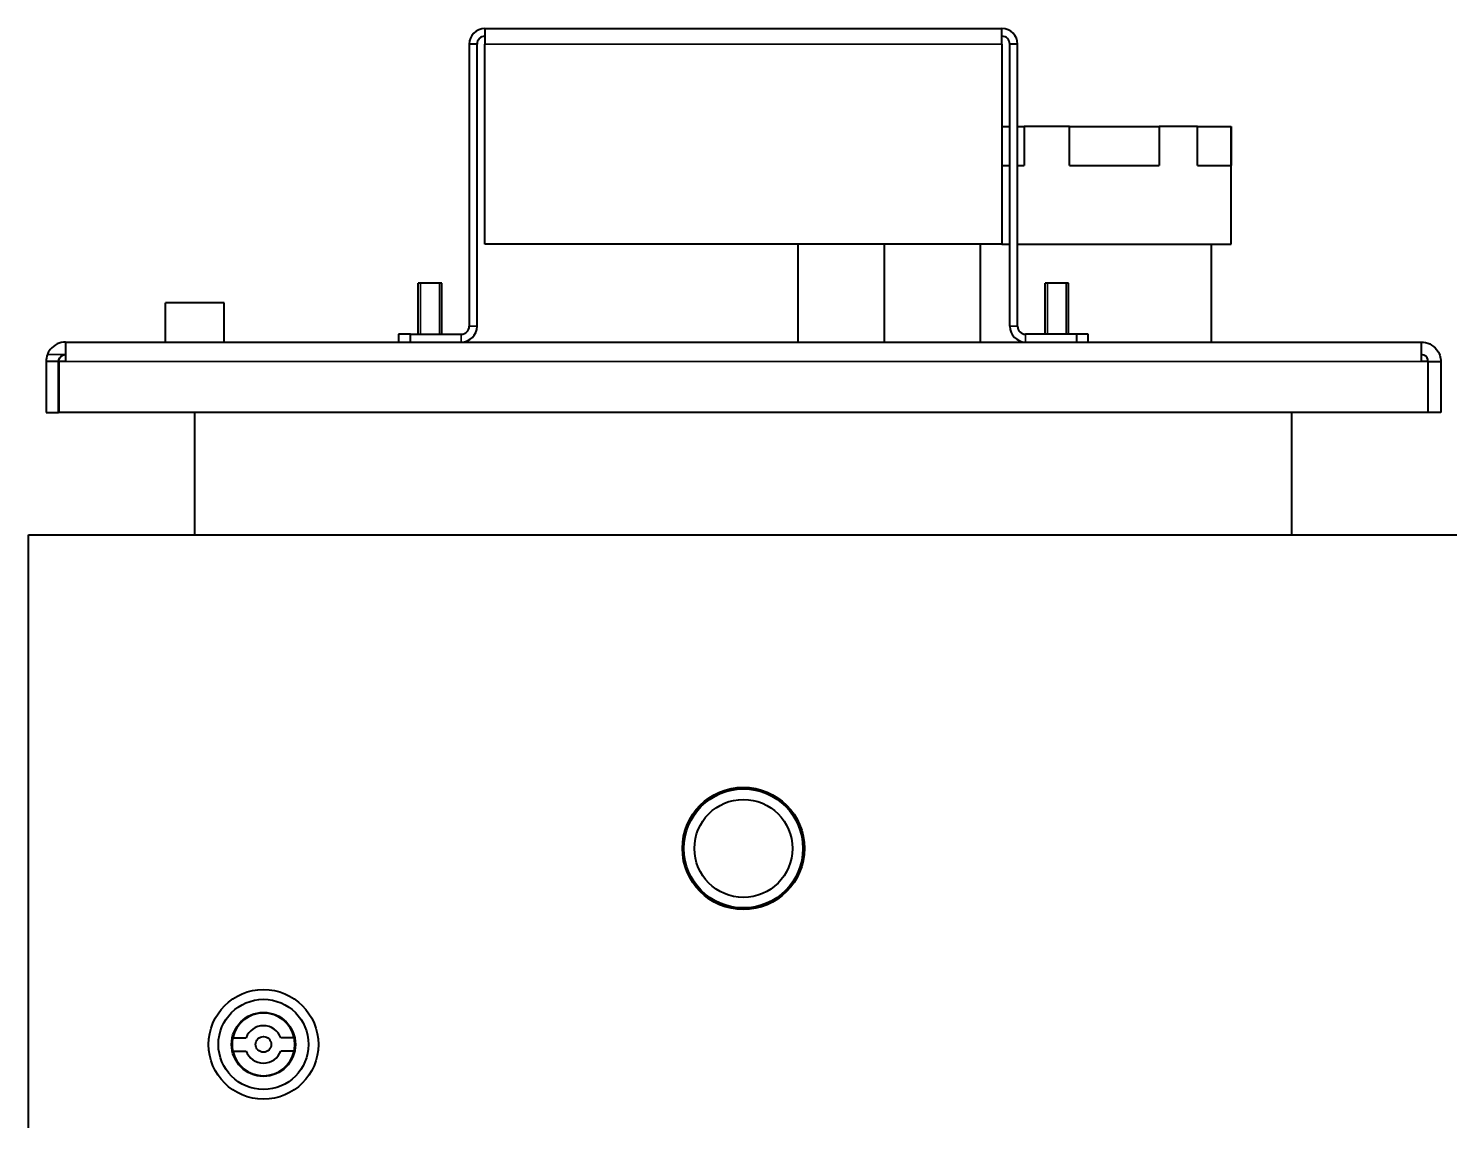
# Model space of a CAD drawing. Header units: millimetres. Extents: x 0 to 5945, y 0 to 4205.
# Drawn here: x 4202.5 to 4565.3, y 1959.4 to 2238 of the extents above; entities that cross this region are included whole.
import ezdxf

# ---------------------------------------------------------------- set-up
doc = ezdxf.new("R2010")
doc.units = ezdxf.units.MM
doc.header["$LTSCALE"] = 5
doc.layers.add('가시적인 것(ISO)', color=3, linetype='Continuous', lineweight=40)
doc.layers.add('가시적인 좁은 것(ISO)', color=3, linetype='Continuous', lineweight=35)

msp = doc.modelspace()

# ---------------------------------------------------------------- linework, layer by layer
at = {"layer": '가시적인 것(ISO)'}
for p, q in [((4319.0316, 2238.0118), (4451.0316, 2238.0118)), ((4319.0316, 2238.0118), (4319.0316, 2234.0118)), ((4451.0316, 2234.0118), (4451.0316, 2238.0118)), ((4317.0316, 2234.0118), (4315.0316, 2234.0118)), ((4315.0316, 2234.0118), (4315.0316, 2162.0118)), ((4317.0316, 2162.0118), (4317.0316, 2234.0118)), ((4319.0316, 2183.0118), (4319.0316, 2234.0118)), ((4451.0316, 2234.0118), (4451.0316, 2183.0118)), ((4455.0316, 2234.0118), (4453.0316, 2234.0118)), ((4453.0316, 2162.0118), (4453.0316, 2234.0118)), ((4455.0316, 2162.0118), (4455.0316, 2234.0118)), ((4451.0316, 2213.0118), (4453.0316, 2213.0118)), ((4455.0316, 2213.0118), (4456.6944, 2213.0118)), ((4456.6944, 2213.0118), (4456.6944, 2203.0118)), ((4468.2611, 2213.0118), (4456.6944, 2213.0118)), ((4468.2611, 2213.0118), (4491.171, 2213.0118)), ((4468.2611, 2203.0118), (4468.2611, 2213.0118)), ((4491.171, 2213.0118), (4491.171, 2203.0118)), ((4500.9432, 2213.0118), (4491.171, 2213.0118)), ((4500.9432, 2213.0118), (4509.5082, 2213.0118)), ((4500.9432, 2203.0118), (4500.9432, 2213.0118)), ((4509.5082, 2213.0118), (4509.5082, 2203.0118)), ((4509.5316, 2213.0118), (4509.5082, 2213.0118)), ((4509.5316, 2183.0118), (4509.5316, 2213.0118)), ((4451.0316, 2203.0118), (4453.0316, 2203.0118)), ((4455.0316, 2203.0118), (4456.6944, 2203.0118)), ((4468.2611, 2203.0118), (4491.171, 2203.0118)), ((4500.9432, 2203.0118), (4509.5082, 2203.0118)), ((4451.0316, 2183.0118), (4319.0316, 2183.0118)), ((4399.0316, 2158.0118), (4399.0316, 2183.0118)), ((4421.0316, 2158.0118), (4421.0316, 2183.0118)), ((4445.5316, 2158.0118), (4445.5316, 2183.0118)), ((4451.0316, 2183.0118), (4453.0316, 2183.0118)), ((4455.0316, 2183.0118), (4509.5316, 2183.0118)), ((4504.5316, 2158.0118), (4504.5316, 2183.0118)), ((4308.0316, 2173.0118), (4302.0316, 2173.0118)), ((4302.0316, 2160.0118), (4302.0316, 2173.0118)), ((4308.0316, 2160.0118), (4308.0316, 2173.0118)), ((4468.0316, 2173.0118), (4462.0316, 2173.0118)), ((4462.0316, 2160.0118), (4462.0316, 2173.0118)), ((4468.0316, 2160.0118), (4468.0316, 2173.0118)), ((4252.5316, 2168.0118), (4237.5316, 2168.0118)), ((4237.5316, 2158.0118), (4237.5316, 2168.0118)), ((4252.5316, 2158.0118), (4252.5316, 2168.0118)), ((4300.0316, 2160.0118), (4297.0316, 2160.0118)), ((4297.0316, 2160.0118), (4297.0316, 2158.0118)), ((4300.0316, 2158.0118), (4300.0316, 2160.0118)), ((4300.0316, 2160.0118), (4313.0316, 2160.0118)), ((4470.0316, 2160.0118), (4457.0316, 2160.0118)), ((4473.0316, 2160.0118), (4470.0316, 2160.0118)), ((4470.0316, 2160.0118), (4470.0316, 2158.0118)), ((4473.0316, 2158.0118), (4473.0316, 2160.0118)), ((4212.0316, 2158.0118), (4558.0316, 2158.0118)), ((4210.2316, 2153.0118), (4207.0316, 2153.0118)), ((4207.0316, 2153.0118), (4207.0316, 2140.0118)), ((4210.2316, 2140.0118), (4210.2316, 2153.0118)), ((4212.0316, 2153.0118), (4210.3023, 2153.0118)), ((4210.3023, 2153.0118), (4210.3023, 2140.0118)), ((4559.7609, 2153.0118), (4558.0316, 2153.0118)), ((4559.7609, 2153.0118), (4559.7609, 2140.0118)), ((4559.8316, 2140.0118), (4559.8316, 2153.0118)), ((4559.8316, 2153.0118), (4563.0316, 2153.0118)), ((4563.0316, 2153.0118), (4563.0316, 2140.0118)), ((4207.0316, 2140.0118), (4210.2316, 2140.0118)), ((4559.7609, 2140.0118), (4210.3023, 2140.0118)), ((4245.0316, 2108.8118), (4245.0316, 2140.0118)), ((4525.0316, 2108.8118), (4525.0316, 2140.0118)), ((4563.0316, 2140.0118), (4559.8316, 2140.0118)), ((4202.5316, 1428.8118), (4202.5316, 2108.8118)), ((4202.5316, 2108.8118), (4567.5316, 2108.8118)), ((4254.7143, 1980.5118), (4258.0962, 1980.5118)), ((4254.7143, 1977.1118), (4258.0962, 1977.1118)), ((4270.3489, 1980.5118), (4266.9669, 1980.5118)), ((4270.3489, 1977.1118), (4266.9669, 1977.1118))]:
    msp.add_line(p, q, dxfattribs=at)
for centre, radius in [((4385.0316, 2028.8118), 15.5803), ((4385.0316, 2028.8118), 15.2), ((4385.0316, 2028.8118), 12.5), ((4262.5316, 1978.8118), 14), ((4262.5316, 1978.8118), 11.5), ((4262.5316, 1978.8118), 8.15), ((4262.5316, 1978.8118), 2)]:
    msp.add_circle(centre, radius, dxfattribs=at)
for centre, radius, start, end in [((4319.0316, 2234.0118), 4, 90, 180), ((4319.0316, 2234.0118), 2, 90, 180), ((4451.0316, 2234.0118), 4, 0, 90), ((4451.0316, 2234.0118), 2, 0, 90), ((4313.0316, 2162.0118), 4, 270, 0), ((4313.0316, 2162.0118), 2, 270, 0), ((4457.0316, 2162.0118), 4, 180, 270), ((4457.0316, 2162.0118), 2, 180, 270), ((4262.5316, 1978.8118), 8, 12.268899, 167.731101), ((4262.5316, 1978.8118), 4.75, 20.970961, 159.029039), ((4262.5316, 1978.8118), 8, 167.731101, 192.268899), ((4262.5316, 1978.8118), 8, 192.268899, 347.731101), ((4262.5316, 1978.8118), 4.75, 200.970961, 339.029039), ((4262.5316, 1978.8118), 8, 347.731101, 12.268899)]:
    msp.add_arc(centre, radius, start, end, dxfattribs=at)
for points in [[(4207.3668, 2154.8118), (4207.1459, 2154.2392), (4207.0316, 2153.6256), (4207.0316, 2153.0118)], [(4212.0316, 2154.8118), (4212.0316, 2154.2392), (4212.0316, 2153.6256), (4212.0316, 2153.0118)], [(4558.0316, 2154.8118), (4558.0316, 2154.2392), (4558.0316, 2153.6256), (4558.0316, 2153.0118)]]:
    msp.add_open_spline(points, degree=3, dxfattribs=at)
for points, knots in [([(4212.0316, 2158.0118), (4210.5261, 2158.0118), (4209.0367, 2157.2893), (4208.1048, 2156.107), (4207.796, 2155.7153), (4207.5463, 2155.277), (4207.3668, 2154.8118)], [0, 0, 0, 0, 0.575044589, 0.575044589, 0.575044589, 0.76555338, 0.76555338, 0.76555338, 0.76555338]), ([(4210.2316, 2153.0118), (4210.2316, 2153.7114), (4210.6797, 2154.3909), (4211.3229, 2154.6664), (4211.5461, 2154.762), (4211.7888, 2154.8118), (4212.0316, 2154.8118)], [-1, -1, -1, -1, -0.25762063, -0.25762063, -0.25762063, 0, 0, 0, 0]), ([(4212.0316, 2158.0118), (4212.0316, 2157.7228), (4212.0316, 2157.2893), (4212.0316, 2156.107), (4212.0316, 2155.7153), (4212.0316, 2155.277), (4212.0316, 2154.8118)], [0, 0, 0, 0, 0.575044589, 0.575044589, 0.575044589, 0.76555338, 0.76555338, 0.76555338, 0.76555338]), ([(4558.0316, 2158.0118), (4558.0316, 2157.7228), (4558.0316, 2157.2893), (4558.0316, 2156.107), (4558.0316, 2155.7153), (4558.0316, 2155.277), (4558.0316, 2154.8118)], [0, 0, 0, 0, 0.575044589, 0.575044589, 0.575044589, 0.76555338, 0.76555338, 0.76555338, 0.76555338]), ([(4558.0316, 2158.0118), (4559.537, 2158.0118), (4561.0264, 2157.2893), (4561.9584, 2156.107), (4562.6471, 2155.2332), (4563.0316, 2154.1243), (4563.0316, 2153.0118)], [0, 0, 0, 0, 0.57504459, 0.57504459, 0.57504459, 1, 1, 1, 1]), ([(4559.8316, 2153.0118), (4559.8316, 2153.7114), (4559.3834, 2154.3909), (4558.7403, 2154.6664), (4558.5171, 2154.762), (4558.2744, 2154.8118), (4558.0316, 2154.8118)], [-1, -1, -1, -1, -0.25762063, -0.25762063, -0.25762063, 0, 0, 0, 0])]:
    msp.add_open_spline(points, degree=3, knots=knots, dxfattribs=at)
at = {"layer": '가시적인 좁은 것(ISO)'}
for p, q in [((4451.0316, 2234.0118), (4319.0316, 2234.0118)), ((4302.6306, 2173.0118), (4302.6306, 2160.0118)), ((4307.4326, 2160.0118), (4307.4326, 2173.0118)), ((4462.6306, 2173.0118), (4462.6306, 2160.0118)), ((4467.4326, 2160.0118), (4467.4326, 2173.0118)), ((4315.0316, 2162.0118), (4317.0316, 2162.0118)), ((4453.0316, 2162.0118), (4455.0316, 2162.0118)), ((4313.0316, 2158.0118), (4313.0316, 2160.0118)), ((4457.0316, 2160.0118), (4457.0316, 2158.0118)), ((4212.0316, 2154.8118), (4207.3668, 2154.8118)), ((4558.0316, 2153.0118), (4212.0316, 2153.0118))]:
    msp.add_line(p, q, dxfattribs=at)

doc.saveas('drawing.dxf')
